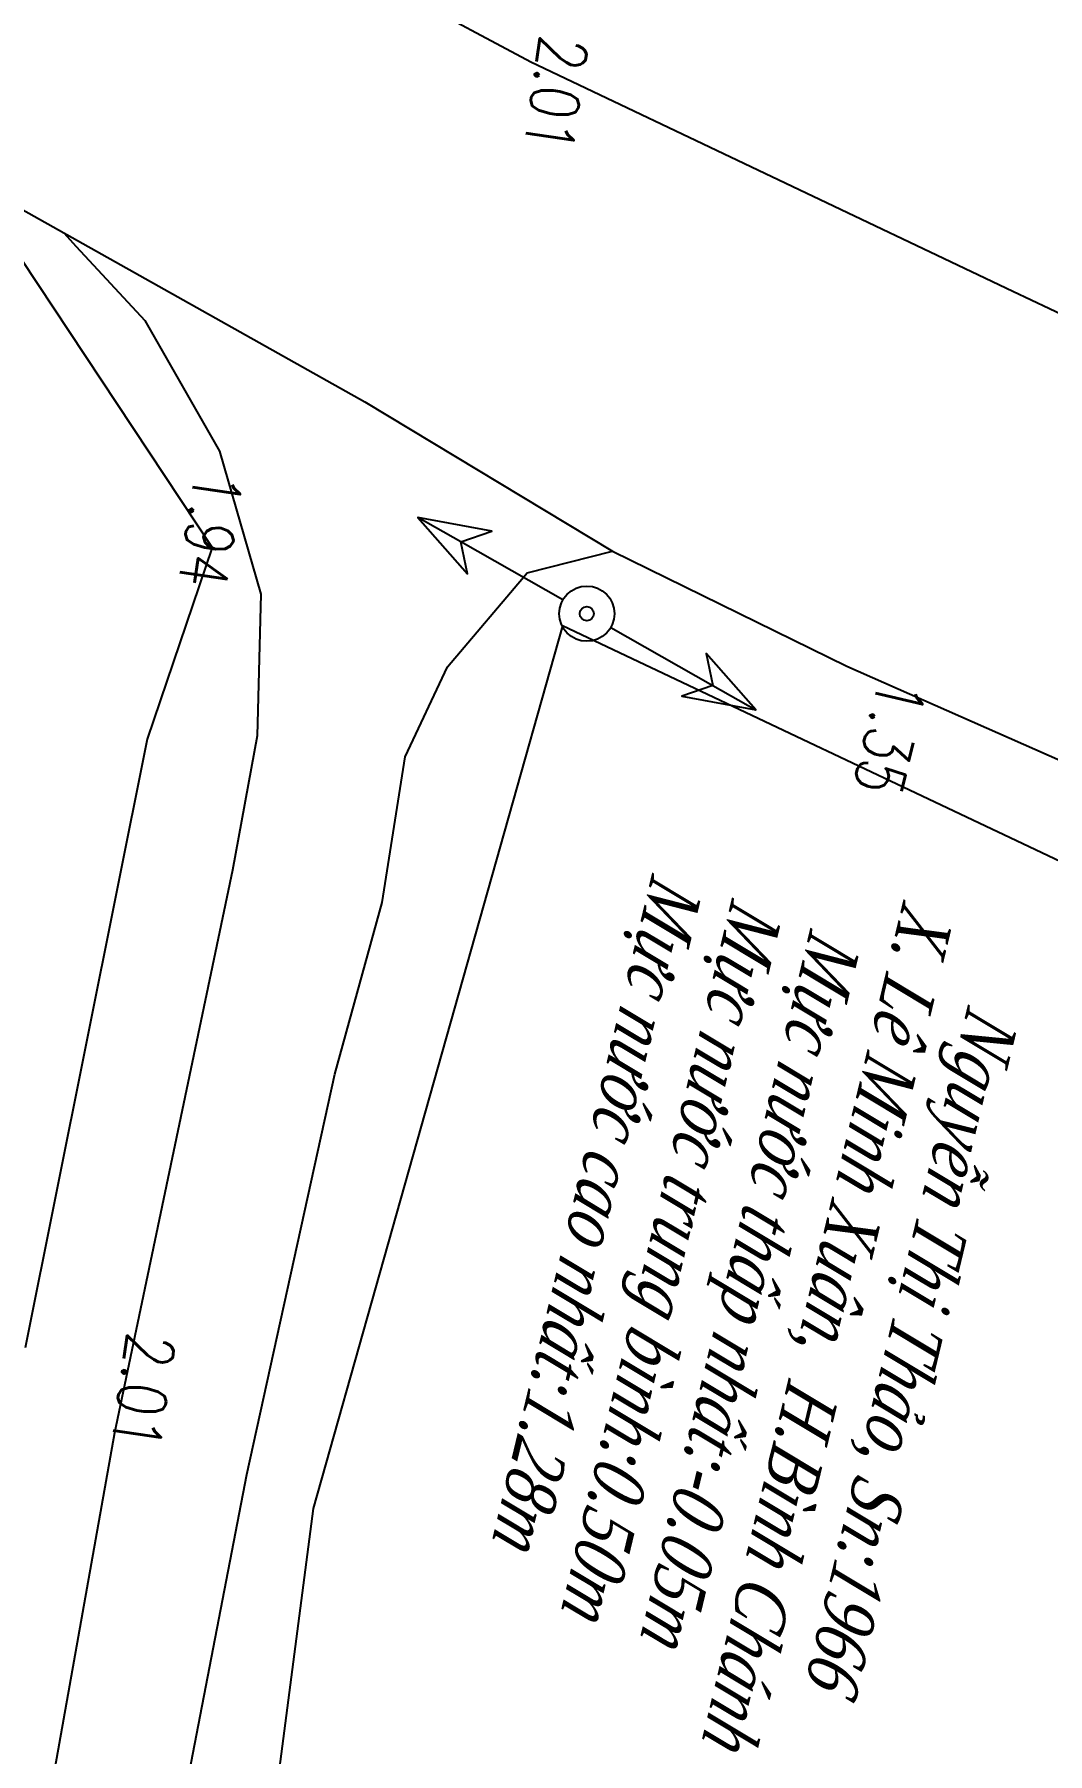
# Model space of a CAD drawing. Header units: metres. Extents: x 583412 to 583840, y 1186334 to 1187497.
# Drawn here: x 583693.38 to 583712.31, y 1186946.6 to 1186978.72 of the extents above; entities that cross this region are included whole.
import ezdxf
from ezdxf.enums import TextEntityAlignment as Align

# ---------------------------------------------------------------- set-up
doc = ezdxf.new("R2010")
doc.units = ezdxf.units.M
doc.header["$MEASUREMENT"] = 0
for name, color, linetype in [('cao do binh do', 4, 'Continuous'), ('DienHaThe-KHKS', 7, 'Continuous'), ('Docao', 22, 'Continuous'), ('KS.leduongdat', 36, 'Continuous'), ('KS.leduongnhua', 4, 'Continuous'), ('KS_muong ao', 4, 'TALUYPHAI-KHKS'), ('muc nuoc', 1, 'Continuous')]:
    doc.layers.add(name, color=color, linetype=linetype)
doc.styles.add('ChuSo', font='vnsimple.shx')
doc.styles.add('vni-time', font='timesi.ttf', dxfattribs={"height": 3.7})
doc.linetypes.add('TALUYPHAI-KHKS', pattern='A,5,[130,ltypeshp,S=5,R=0,X=0,Y=-5],10,[130,ltypeshp,S=5,R=0,X=0,Y=-5],10,[130,ltypeshp,S=10,R=0,X=0,Y=-10],5', length=30)
doc.linetypes.add('TALUYTRAI-KHKS', pattern='A,5,[130,ltypeshp,S=5,R=0,X=0,Y=5],10,[130,ltypeshp,S=5,R=0,X=0,Y=5],10,[130,ltypeshp,S=10,R=0,X=0,Y=10],5', length=30)

# ---------------------------------------------------------------- blocks, each defined once
blk = doc.blocks.new('DienHaThe-KHKS')
at = {"layer": 'DienHaThe-KHKS', "color": 6}
blk.add_lwpolyline([(0.0012, 0.51624), (0.0012, 2.70968), (0.4608, 2.30472), (0.00192, 3.63336), (-0.45808, 2.30512), (0.00152, 2.70976), (0.00192, 3.63336)], dxfattribs=at)
for radius in [0.51624, 0.13184]:
    blk.add_circle((0, 0), radius, dxfattribs=at)

msp = doc.modelspace()

# ---------------------------------------------------------------- linework, layer by layer
at = {"layer": 'KS.leduongdat'}
for p, q in [((583693.93, 1186975.009, 1.593), (583694.159, 1186974.759, 1.593)), ((583694.159, 1186974.759, 1.593), (583695.446, 1186973.371, 1.593)), ((583695.446, 1186973.371, 1.593), (583696.838, 1186970.933, 1.593)), ((583696.838, 1186970.933, 1.593), (583697.609, 1186968.264, 1.593)), ((583702.586, 1186968.659, 2.108), (583704.176, 1186969.064, 2.108)), ((583701.097, 1186966.906, 2.108), (583702.586, 1186968.659, 2.108)), ((583697.609, 1186968.264, 1.593), (583697.54, 1186965.614, 1.593)), ((583700.307, 1186965.224, 2.108), (583701.097, 1186966.906, 2.108)), ((583697.54, 1186965.614, 1.593), (583697.079, 1186963.103, 1.593)), ((583699.879, 1186962.5, 2.108), (583700.307, 1186965.224, 2.108)), ((583697.079, 1186963.103, 1.593), (583694.877, 1186952.595, 1.593)), ((583698.99, 1186959.294, 2.108), (583699.879, 1186962.5, 2.108)), ((583697.347, 1186951.818, 2.108), (583698.99, 1186959.294, 2.108)), ((583694.877, 1186952.595, 1.593), (583693.553, 1186945.143, 1.593)), ((583695.988, 1186944.775, 2.108), (583697.347, 1186951.818, 2.108))]:
    msp.add_line(p, q, dxfattribs=at)
at = {"layer": 'KS.leduongnhua', "color": 2}
for p, q in [((583702.653, 1186978.201, 1.725), (583697.874, 1186980.758, 1.725)), ((583711.656, 1186973.913, 1.725), (583702.653, 1186978.201, 1.725)), ((583691.012, 1186976.645, 1.593), (583699.551, 1186971.857, 1.593)), ((583718.352, 1186970.747, 1.725), (583711.656, 1186973.913, 1.725)), ((583699.551, 1186971.857, 1.593), (583704.176, 1186969.064, 1.593)), ((583704.176, 1186969.064, 1.593), (583708.553, 1186966.915, 1.593)), ((583708.553, 1186966.915, 1.593), (583717.848, 1186962.813, 1.593))]:
    msp.add_line(p, q, dxfattribs=at)
at = {"layer": 'KS_muong ao', "color": 125, "linetype": 'TALUYPHAI-KHKS', "ltscale": 0.03}
for p, q in [((583692.846, 1186974.953, 1.593), (583696.701, 1186969.131, 1.593)), ((583696.701, 1186969.131, 1.593), (583695.485, 1186965.553, 1.593)), ((583695.485, 1186965.553, 1.593), (583693.21, 1186954.18, 1.593))]:
    msp.add_line(p, q, dxfattribs=at)
at = {"layer": 'KS_muong ao', "color": 125, "linetype": 'TALUYTRAI-KHKS', "ltscale": 0.03}
for p, q in [((583703.243, 1186967.669, 1.699), (583698.587, 1186951.182, 1.699)), ((583731.958, 1186954.067, 1.699), (583703.243, 1186967.669, 1.699)), ((583698.587, 1186951.182, 1.699), (583697.418, 1186942.18, 1.699))]:
    msp.add_line(p, q, dxfattribs=at)

# ---------------------------------------------------------------- block references
at = {"layer": 'DienHaThe-KHKS'}
for rotation in [60.36866406786721, 240.3686640678672]:
    msp.add_blockref('DienHaThe-KHKS', (583703.699, 1186967.897, 1.669), dxfattribs=dict(at, rotation=rotation))

# ---------------------------------------------------------------- texts
at = {"layer": 'cao do binh do', "color": 44, "style": 'ChuSo', "width": 0.8}
msp.add_text('1.35', height=0.9, rotation=256.5354, dxfattribs=at).set_placement((583708.919, 1186965.693, 1.348), align=Align.CENTER)
at = {"layer": 'Docao', "color": 3, "style": 'ChuSo', "width": 0.8}
for s, p in [('2.01', (583702.678, 1186977.665, 2.005)), ('1.94', (583696.226, 1186969.526, 1.942)), ('2.01', (583694.97, 1186953.434, 2.012))]:
    msp.add_text(s, height=0.9, rotation=261.5963, dxfattribs=at).set_placement(p, align=Align.CENTER)
at = {"layer": 'muc nuoc', "color": 0, "linetype": 'Continuous', "style": 'vni-time', "oblique": 10, "width": 0.8}
for s, p in [('Mực nước cao nhất:1.28m', (583703.42, 1186956.809)), ('Mực nước trung bình:0.50m', (583704.809, 1186955.921)), (' X. Lê Minh Xuân,  H.Bình Chánh', (583707.757, 1186954.824)), ('Mực nước thấp nhất:-0.05m', (583706.28, 1186955.387)), ('Nguyễn Thị Thảo, Sn:1966', (583709.297, 1186954.259))]:
    msp.add_text(s, height=1, rotation=256.5099, dxfattribs=at).set_placement(p, align=Align.CENTER)

doc.saveas('drawing.dxf')
